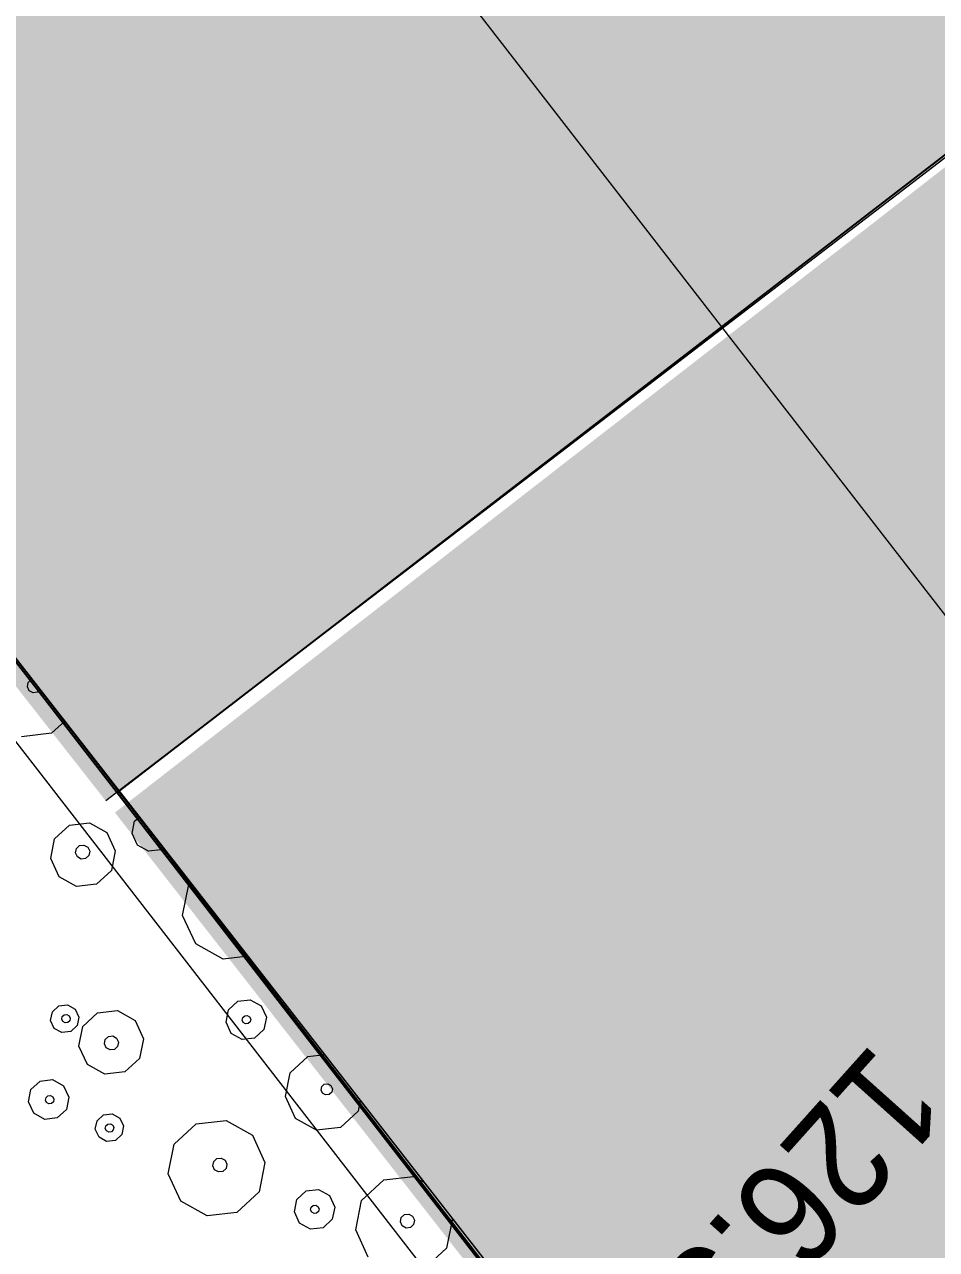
# Model space of a CAD drawing. Header units: metres. Extents: x -2858 to 512, y -1995 to 1252.
# Drawn here: x -470.245 to -466.651, y -138.216 to -133.389 of the extents above; entities that cross this region are included whole.
import ezdxf
from ezdxf.enums import TextEntityAlignment as Align
from ezdxf.lldxf.tags import DXFTag

# ---------------------------------------------------------------- set-up
doc = ezdxf.new("R2010")
doc.units = ezdxf.units.M
for name, color, linetype in [('Calque commun', 7, 'Continuous'), ('Calque11', 7, 'Continuous'), ('Calque15', 7, 'Continuous'), ('Calque17', 7, 'Continuous')]:
    doc.layers.add(name, color=color, linetype=linetype)
doc.styles.add('Arial12', font='arial.ttf', dxfattribs={"width": 0.9, "height": 0.41584})
tags = doc.linetypes.add('DASHDOT2', pattern=[0.5, 0.25, -0.125, 0, -0.125]).pattern_tags.tags
tags[10:11] = [DXFTag(74, 4), DXFTag(75, 0), DXFTag(340, '0'), DXFTag(46, 1.0), DXFTag(50, 0.0), DXFTag(44, 0.0), DXFTag(45, 0.0)]
tags[8:9] = [DXFTag(74, 4), DXFTag(75, 0), DXFTag(340, '0'), DXFTag(46, 1.0), DXFTag(50, 0.0), DXFTag(44, 0.0), DXFTag(45, 0.0)]
tags[6:7] = [DXFTag(74, 4), DXFTag(75, 0), DXFTag(340, '0'), DXFTag(46, 1.0), DXFTag(50, 0.0), DXFTag(44, 0.0), DXFTag(45, 0.0)]
tags[4:5] = [DXFTag(74, 4), DXFTag(75, 0), DXFTag(340, '0'), DXFTag(46, 1.0), DXFTag(50, 0.0), DXFTag(44, 0.0), DXFTag(45, 0.0)]
tags = doc.linetypes.add('HIDDEN', pattern=[0.375, 0.25, -0.125]).pattern_tags.tags
tags[6:7] = [DXFTag(74, 4), DXFTag(75, 0), DXFTag(340, '0'), DXFTag(46, 1.0), DXFTag(50, 0.0), DXFTag(44, 0.0), DXFTag(45, 0.0)]
tags[4:5] = [DXFTag(74, 4), DXFTag(75, 0), DXFTag(340, '0'), DXFTag(46, 1.0), DXFTag(50, 0.0), DXFTag(44, 0.0), DXFTag(45, 0.0)]

# ---------------------------------------------------------------- blocks, each defined once
blk = doc.blocks.new('toitvillacinqbismi')
at = {"layer": 'Calque commun', "color": 9, "linetype": 'Continuous', "lineweight": -2}
mesh = blk.add_polyface(dxfattribs=at)
corners = [(-2.8069, 24.5933), (-2.8069, 26.4286), (-9.4069, 24.5933), (10.4215, 26.4286), (-2.7879, 33.5933), (17.0215, 33.5933), (17.0215, 24.5933), (-2.7879, 35.4286), (10.412, 33.5933), (10.4215, 24.5933), (10.412, 35.4286), (-9.3974, 33.5933), (17.8815, 39.3192), (17.8815, 45.9286), (8.8815, 45.9286), (8.8815, 39.3192)]
mesh.append_faces([[corners[k] for k in face] for face in [(12, 13, 14, 15)]], dxfattribs={"color": 9})
mesh.append_faces([[corners[k] for k in face] for face in [(3, 4, 1), (5, 3, 6), (11, 1, 4)]], dxfattribs={"vtx0": -1, "vtx1": -1, "color": 9})
mesh.append_faces([[corners[k] for k in face] for face in [(3, 8, 4)]], dxfattribs={"vtx0": -1, "vtx1": -1, "vtx2": -1, "color": 9})
mesh.append_faces([[corners[k] for k in face] for face in [(0, 1, 2)]], dxfattribs={"vtx1": -1, "color": 9})
mesh.append_faces([[corners[k] for k in face] for face in [(7, 4, 8), (11, 2, 1), (5, 8, 3)]], dxfattribs={"vtx1": -1, "vtx2": -1, "color": 9})
mesh.append_faces([[corners[k] for k in face] for face in [(3, 9, 6), (8, 10, 7)]], dxfattribs={"vtx2": -1, "color": 9})
blk = doc.blocks.new('geometrebondepartleger')
at = {"layer": 'Calque commun', "color": 3, "linetype": 'HIDDEN', "lineweight": 18}
blk.add_line((127.6994, 67.7265), (142.0277, 145.8978), dxfattribs=at)
at = {"layer": 'Calque commun', "color": 10, "linetype": 'DASHDOT2', "lineweight": 18, "flags": 128}
blk.add_lwpolyline([(45.2867, 98.0868), (42.9361, 93.8756), (22.4919, 69.3549), (46.896, 54.8213), (60.0219, 76.4824), (130.1549, 64.2531), (145.3143, 148.376), (109.3485, 154.881), (91.263, 130.1164), (87.3779, 124.8321), (86.3313, 123.2789), (83.8109, 118.8118), (74.9183, 102.5858), (72.6157, 98.3586), (63.0649, 85.9136), (45.1583, 97.9611)], close=True, dxfattribs=at)
at = {"layer": 'Calque11', "color": 7, "linetype": 'Continuous', "lineweight": 9}
blk.add_polyline3d([(125.0277, 35.9078, 79), (133.3383, 81.851, 79), (145.3136, 148.3761, 79)], dxfattribs=at)
at = {"layer": 'Calque17', "color": 1, "linetype": 'Continuous', "lineweight": 9}
for points in [[(125.174, 36.6886, 79), (126.5286, 44.1348, 79), (125.0378, 35.9435, 79), (126.4161, 43.4883, 79), (128.681, 56.0642, 79), (129.9759, 63.1341, 79), (132.1933, 75.6042, 79), (133.3383, 81.851, 79), (135.2222, 92.3412, 79), (136.4776, 99.3268, 79), (138.1727, 108.7115, 79), (140.4846, 121.4626, 79), (141.0933, 124.9318, 79)], [(125.3707, 36.6528, 79), (126.7254, 44.0992, 79), (125.2346, 35.9078, 79), (126.6129, 43.4526, 79), (128.8778, 56.0285, 79), (130.1727, 63.0986, 79), (132.3901, 75.5687, 79), (133.5351, 81.8153, 79), (135.4191, 92.3058, 79), (136.6745, 99.2914, 79), (138.3695, 108.676, 79), (140.6815, 121.4274, 79), (141.2903, 124.8972, 79)]]:
    blk.add_polyline3d(points, dxfattribs=at)
at = {"layer": 'Calque15', "color": 1, "linetype": 'ByBlock', "lineweight": -2, "style": 'Arial12', "width": 0.9}
blk.add_text('126.50', height=0.41584, dxfattribs=at).set_placement((131.5661, 82.3216, 205.5049), align=Align.TOP_LEFT)
blk = doc.blocks.new('pattern')
at = {"layer": 'Calque commun', "color": 54, "linetype": 'Continuous', "lineweight": 9}
for p, q in [((62.966, 69.8137), (63.0682, 69.874)), ((63.0682, 69.874), (63.1863, 69.8628)), ((62.9657, 69.8131), (62.966, 69.8137)), ((63.0641, 69.6906), (63.071, 69.7065)), ((63.071, 69.7065), (63.0859, 69.7153)), ((63.0859, 69.7153), (63.1031, 69.7136)), ((63.1031, 69.7136), (63.1161, 69.7022)), ((63.1161, 69.7022), (63.1198, 69.6853)), ((63.0678, 69.6737), (63.0641, 69.6906)), ((63.0808, 69.6623), (63.0678, 69.6737)), ((63.098, 69.6606), (63.0808, 69.6623)), ((63.1129, 69.6694), (63.098, 69.6606)), ((63.1198, 69.6853), (63.1129, 69.6694)), ((63.3011, 69.6684), (63.2539, 69.5595)), ((62.9446, 69.589), (62.934, 69.6368)), ((63.0335, 69.5105), (62.9446, 69.589)), ((63.2539, 69.5595), (63.1517, 69.4992)), ((63.1517, 69.4992), (63.0335, 69.5105)), ((63.2419, 69.4377), (63.2844, 69.4628)), ((63.2844, 69.4628), (63.3337, 69.4581)), ((63.3337, 69.4581), (63.3707, 69.4254)), ((63.2222, 69.3923), (63.2419, 69.4377)), ((63.3707, 69.4254), (63.3815, 69.3771)), ((63.2329, 69.344), (63.2222, 69.3923)), ((63.2844, 69.3872), (63.2885, 69.3967)), ((63.2866, 69.3771), (63.2844, 69.3872)), ((63.2944, 69.3702), (63.2866, 69.3771)), ((63.2885, 69.3967), (63.2975, 69.402)), ((63.3048, 69.3692), (63.2944, 69.3702)), ((63.2975, 69.402), (63.3078, 69.401)), ((63.3137, 69.3745), (63.3048, 69.3692)), ((63.3078, 69.401), (63.3156, 69.3941)), ((63.3178, 69.384), (63.3137, 69.3745)), ((63.3156, 69.3941), (63.3178, 69.384)), ((63.3815, 69.3771), (63.3618, 69.3318)), ((63.27, 69.3113), (63.2329, 69.344)), ((63.3618, 69.3318), (63.3192, 69.3066)), ((63.3192, 69.3066), (63.27, 69.3113)), ((62.8609, 69.2317), (62.8987, 69.2539)), ((62.8987, 69.2539), (62.9932, 69.2449)), ((62.9932, 69.2449), (63.0643, 69.1821)), ((63.0643, 69.1821), (63.085, 69.0895)), ((63.2945, 69.1157), (63.3966, 69.1761)), ((63.3966, 69.1761), (63.5148, 69.1648)), ((62.8954, 69.1072), (62.9009, 69.1199)), ((62.9009, 69.1199), (62.9128, 69.127)), ((62.9128, 69.127), (62.9266, 69.1256)), ((62.9266, 69.1256), (62.937, 69.1165)), ((63.5148, 69.1648), (63.6037, 69.0863)), ((62.8984, 69.0937), (62.8954, 69.1072)), ((62.9088, 69.0845), (62.8984, 69.0937)), ((62.9226, 69.0832), (62.9088, 69.0845)), ((62.9345, 69.0903), (62.9226, 69.0832)), ((62.94, 69.103), (62.9345, 69.0903)), ((62.937, 69.1165), (62.94, 69.103)), ((63.085, 69.0895), (63.0472, 69.0024)), ((63.2472, 69.0069), (63.2945, 69.1157)), ((63.6037, 69.0863), (63.6295, 68.9705)), ((62.871, 68.9631), (62.8205, 69.0076)), ((63.0472, 69.0024), (62.9655, 68.9541)), ((63.2731, 68.8911), (63.2472, 69.0069)), ((63.3925, 68.9927), (63.3994, 69.0085)), ((63.3963, 68.9758), (63.3925, 68.9927)), ((63.4093, 68.9643), (63.3963, 68.9758)), ((63.3994, 69.0085), (63.4143, 69.0173)), ((63.4143, 69.0173), (63.4316, 69.0157)), ((63.4316, 69.0157), (63.4445, 69.0042)), ((63.4483, 68.9874), (63.4414, 68.9715)), ((63.4445, 69.0042), (63.4483, 68.9874)), ((62.9655, 68.9541), (62.871, 68.9631)), ((63.4265, 68.9627), (63.4093, 68.9643)), ((63.4414, 68.9715), (63.4265, 68.9627)), ((63.6295, 68.9705), (63.5823, 68.8616)), ((63.362, 68.8125), (63.2731, 68.8911)), ((63.5823, 68.8616), (63.4801, 68.8013)), ((63.4801, 68.8013), (63.362, 68.8125)), ((62.8451, 68.693), (62.8648, 68.7384)), ((62.8648, 68.7384), (62.9074, 68.7635)), ((62.9074, 68.7635), (62.9566, 68.7588)), ((62.9566, 68.7588), (62.9937, 68.7261)), ((62.8559, 68.6448), (62.8451, 68.693)), ((62.9073, 68.6879), (62.9115, 68.6974)), ((62.9096, 68.6778), (62.9073, 68.6879)), ((62.9115, 68.6974), (62.9204, 68.7027)), ((62.9204, 68.7027), (62.9307, 68.7017)), ((62.9307, 68.7017), (62.9385, 68.6948)), ((62.9408, 68.6847), (62.9366, 68.6752)), ((62.9385, 68.6948), (62.9408, 68.6847)), ((62.9937, 68.7261), (63.0044, 68.6778)), ((62.8929, 68.612), (62.8559, 68.6448)), ((62.9174, 68.6709), (62.9096, 68.6778)), ((62.9277, 68.6699), (62.9174, 68.6709)), ((62.9366, 68.6752), (62.9277, 68.6699)), ((63.0044, 68.6778), (62.9847, 68.6325)), ((62.9422, 68.6073), (62.8929, 68.612)), ((62.9847, 68.6325), (62.9422, 68.6073)), ((63.5453, 68.5731), (63.5591, 68.6048)), ((63.5591, 68.6048), (63.5889, 68.6224)), ((63.5889, 68.6224), (63.6234, 68.6191)), ((63.6234, 68.6191), (63.6493, 68.5962)), ((63.6493, 68.5962), (63.6568, 68.5624)), ((63.5529, 68.5393), (63.5453, 68.5731)), ((63.5848, 68.5703), (63.5889, 68.5798)), ((63.5871, 68.5602), (63.5848, 68.5703)), ((63.5948, 68.5533), (63.5871, 68.5602)), ((63.5889, 68.5798), (63.5979, 68.5851)), ((63.6052, 68.5523), (63.5948, 68.5533)), ((63.5979, 68.5851), (63.6082, 68.5841)), ((63.6141, 68.5576), (63.6052, 68.5523)), ((63.6082, 68.5841), (63.616, 68.5773)), ((63.6182, 68.5671), (63.6141, 68.5576)), ((63.616, 68.5773), (63.6182, 68.5671)), ((63.6568, 68.5624), (63.6431, 68.5307)), ((62.7334, 68.5243), (62.8079, 68.4585)), ((63.5788, 68.5164), (63.5529, 68.5393)), ((63.6133, 68.5131), (63.5788, 68.5164)), ((63.6431, 68.5307), (63.6133, 68.5131)), ((62.8079, 68.4585), (62.8348, 68.3379)), ((63.2504, 68.4338), (63.3185, 68.474)), ((63.3185, 68.474), (63.3973, 68.4665)), ((63.3973, 68.4665), (63.4566, 68.4141)), ((63.2189, 68.3612), (63.2504, 68.4338)), ((63.4566, 68.4141), (63.4738, 68.3369)), ((63.2361, 68.284), (63.2189, 68.3612)), ((63.3192, 68.3535), (63.326, 68.3694)), ((63.3229, 68.3366), (63.3192, 68.3535)), ((63.326, 68.3694), (63.3409, 68.3782)), ((63.3409, 68.3782), (63.3582, 68.3765)), ((63.3582, 68.3765), (63.3711, 68.3651)), ((63.3749, 68.3482), (63.368, 68.3323)), ((63.3711, 68.3651), (63.3749, 68.3482)), ((63.5984, 68.3228), (63.6181, 68.3681)), ((63.6181, 68.3681), (63.6607, 68.3933)), ((63.6607, 68.3933), (63.7099, 68.3886)), ((63.7099, 68.3886), (63.747, 68.3559)), ((63.747, 68.3559), (63.7577, 68.3076)), ((62.8348, 68.3379), (62.7856, 68.2244)), ((63.3359, 68.3252), (63.3229, 68.3366)), ((63.3531, 68.3235), (63.3359, 68.3252)), ((63.368, 68.3323), (63.3531, 68.3235)), ((63.4738, 68.3369), (63.4423, 68.2643)), ((63.6092, 68.2745), (63.5984, 68.3228)), ((63.6594, 68.3206), (63.6635, 68.3301)), ((63.6616, 68.3104), (63.6594, 68.3206)), ((63.6694, 68.3036), (63.6616, 68.3104)), ((63.6635, 68.3301), (63.6724, 68.3354)), ((63.6797, 68.3026), (63.6694, 68.3036)), ((63.6724, 68.3354), (63.6828, 68.3344)), ((63.6887, 68.3079), (63.6797, 68.3026)), ((63.6828, 68.3344), (63.6905, 68.3275)), ((63.6928, 68.3174), (63.6887, 68.3079)), ((63.6905, 68.3275), (63.6928, 68.3174)), ((63.7577, 68.3076), (63.7381, 68.2622)), ((63.2954, 68.2316), (63.2361, 68.284)), ((63.4423, 68.2643), (63.3742, 68.2241)), ((63.6463, 68.2418), (63.6092, 68.2745)), ((63.7381, 68.2622), (63.6955, 68.2371)), ((62.7856, 68.2244), (62.6792, 68.1616)), ((63.3742, 68.2241), (63.2954, 68.2316)), ((63.3567, 68.1873), (63.3865, 68.2049)), ((63.3865, 68.2049), (63.421, 68.2016)), ((63.6955, 68.2371), (63.6463, 68.2418)), ((62.6792, 68.1616), (62.6682, 68.1627)), ((63.343, 68.1555), (63.3567, 68.1873)), ((63.3505, 68.1218), (63.343, 68.1555)), ((63.3786, 68.1552), (63.3827, 68.1647)), ((63.3809, 68.145), (63.3786, 68.1552)), ((63.3827, 68.1647), (63.3917, 68.17)), ((63.3917, 68.17), (63.402, 68.169)), ((63.402, 68.169), (63.4098, 68.1621)), ((63.4098, 68.1621), (63.4121, 68.152)), ((63.421, 68.2016), (63.4469, 68.1787)), ((63.4469, 68.1787), (63.4544, 68.1449)), ((63.3764, 68.0989), (63.3505, 68.1218)), ((63.3886, 68.1382), (63.3809, 68.145)), ((63.399, 68.1372), (63.3886, 68.1382)), ((63.4079, 68.1424), (63.399, 68.1372)), ((63.4121, 68.152), (63.4079, 68.1424)), ((63.4407, 68.1132), (63.4109, 68.0956)), ((63.4544, 68.1449), (63.4407, 68.1132)), ((63.4109, 68.0956), (63.3764, 68.0989)), ((62.6369, 67.9893), (62.65, 67.9881)), ((62.65, 67.9881), (62.687, 67.9554)), ((62.6261, 67.9292), (62.6319, 67.9241)), ((62.6341, 67.914), (62.63, 67.9044)), ((62.6319, 67.9241), (62.6341, 67.914)), ((62.687, 67.9554), (62.6978, 67.9071)), ((62.6211, 67.8992), (62.6207, 67.8992)), ((62.63, 67.9044), (62.6211, 67.8992)), ((62.6978, 67.9071), (62.6781, 67.8617)), ((62.7732, 67.8573), (62.8413, 67.8975)), ((62.8413, 67.8975), (62.9201, 67.89)), ((62.9201, 67.89), (62.9794, 67.8376)), ((62.6355, 67.8366), (62.6098, 67.839)), ((62.6781, 67.8617), (62.6355, 67.8366)), ((62.7417, 67.7847), (62.7732, 67.8573)), ((62.9794, 67.8376), (62.9966, 67.7604)), ((62.7589, 67.7075), (62.7417, 67.7847)), ((62.8347, 67.7673), (62.8416, 67.7832)), ((62.8416, 67.7832), (62.8565, 67.792)), ((62.8565, 67.792), (62.8737, 67.7904)), ((62.8737, 67.7904), (62.8867, 67.7789)), ((62.8867, 67.7789), (62.8905, 67.762)), ((62.8385, 67.7504), (62.8347, 67.7673)), ((62.8515, 67.739), (62.8385, 67.7504)), ((62.8687, 67.7373), (62.8515, 67.739)), ((62.8836, 67.7461), (62.8687, 67.7373)), ((62.8905, 67.762), (62.8836, 67.7461)), ((62.9966, 67.7604), (62.9651, 67.6878)), ((62.8182, 67.6551), (62.7589, 67.7075)), ((62.9651, 67.6878), (62.897, 67.6476)), ((62.897, 67.6476), (62.8182, 67.6551)), ((62.5249, 67.368), (62.5956, 67.3612)), ((62.5956, 67.3612), (62.6846, 67.2827)), ((62.4971, 67.2136), (62.5124, 67.2121)), ((62.5124, 67.2121), (62.5254, 67.2006)), ((62.5254, 67.2006), (62.5292, 67.1837)), ((62.4901, 67.1607), (62.4879, 67.1627)), ((62.5074, 67.1591), (62.4901, 67.1607)), ((62.5223, 67.1679), (62.5074, 67.1591)), ((62.5292, 67.1837), (62.5223, 67.1679))]:
    blk.add_line(p, q, dxfattribs=at)
at = {"layer": 'Calque commun', "color": 7, "linetype": 'Continuous', "lineweight": 9}
mesh = blk.add_polyface(dxfattribs=at)
corners = [(70.8497, 113.5412), (53.8349, 19.1692), (74.7282, 106.3237), (76.0435, 113.5984), (74.769, 106.1763), (58.8077, 18.2701), (114.1703, 105.207), (114.1703, 98.5387)]
mesh.append_faces([[corners[k] for k in face] for face in [(3, 4, 6)]], dxfattribs={"vtx0": -1, "vtx1": -1, "color": 7})
mesh.append_faces([[corners[k] for k in face] for face in [(3, 2, 4)]], dxfattribs={"vtx0": -1, "vtx2": -1, "color": 7})
mesh.append_faces([[corners[k] for k in face] for face in [(5, 2, 1)]], dxfattribs={"vtx1": -1, "color": 7})
mesh.append_faces([[corners[k] for k in face] for face in [(0, 1, 2), (3, 0, 2)]], dxfattribs={"vtx1": -1, "vtx2": -1, "color": 7})
mesh.append_faces([[corners[k] for k in face] for face in [(4, 7, 6)]], dxfattribs={"vtx2": -1, "color": 7})

msp = doc.modelspace()

# ---------------------------------------------------------------- hatches: boundary and pattern name
at = {"layer": 'Calque commun', "linetype": 'Continuous', "lineweight": 9}
h = msp.add_hatch(color=61, dxfattribs=at)
h.paths.add_polyline_path([(-479.2264, -124.5825), (-469.9244, -136.4485), (-463.2168, -131.3094), (-463.4494, -131.0108), (-463.9411, -130.3796), (-464.4327, -129.7485), (-464.4313, -129.7474), (-463.5433, -130.8872), (-464.3622, -129.8391), (-466.4454, -131.4531), (-472.2638, -123.9434), (-467.0391, -119.8953), (-469.3915, -116.8341)])
h.paths.add_polyline_path([(-463.2286, -131.2912), (-463.2157, -131.3077), (-463.1998, -131.2955)])
msp.add_hatch(color=61, dxfattribs=at).paths.add_polyline_path([(-469.8883, -136.4946), (-463.2176, -131.3084), (-462.9578, -131.6419), (-462.4661, -132.273), (-461.9744, -132.9041), (-461.4828, -133.5352), (-460.9911, -134.1664), (-460.9897, -134.1652), (-463.9632, -136.4691), (-459.9672, -141.6554), (-463.6443, -144.4911)])

# ---------------------------------------------------------------- linework, layer by layer
at = {"layer": 'Calque commun', "color": 160, "linetype": 'ByBlock', "lineweight": -2}
for p, q in [((-479.0632, -124.5513), (-463.7203, -144.3729)), ((-463.2286, -131.2912), (-469.872, -136.4083))]:
    msp.add_line(p, q, dxfattribs=at)
at = {"layer": 'Calque commun', "color": 12, "linetype": 'Continuous', "lineweight": 9}
msp.add_line((-463.1998, -131.2955), (-469.9244, -136.4485), dxfattribs=at)
at = {"layer": 'Calque commun', "color": 20, "linetype": 'Continuous', "lineweight": 9}
msp.add_line((-463.1998, -131.2955), (-469.9244, -136.4485), dxfattribs=at)

# ---------------------------------------------------------------- block references
at = {"layer": 'Calque commun', "color": 0, "linetype": 'ByBlock', "lineweight": -2, "rotation": 228.1617603435354}
for name, p in [('geometrebondepartleger', (-440.1616, 15.2632)), ('pattern', (-478.5712, -44.6144))]:
    msp.add_blockref(name, p, dxfattribs=at)
at = {"layer": 'Calque commun', "color": 0, "linetype": 'ByBlock', "lineweight": 9, "rotation": 217.7683001003761}
msp.add_blockref('toitvillacinqbismi', (-473.718, -94.2751), dxfattribs=at)

doc.saveas('drawing.dxf')
